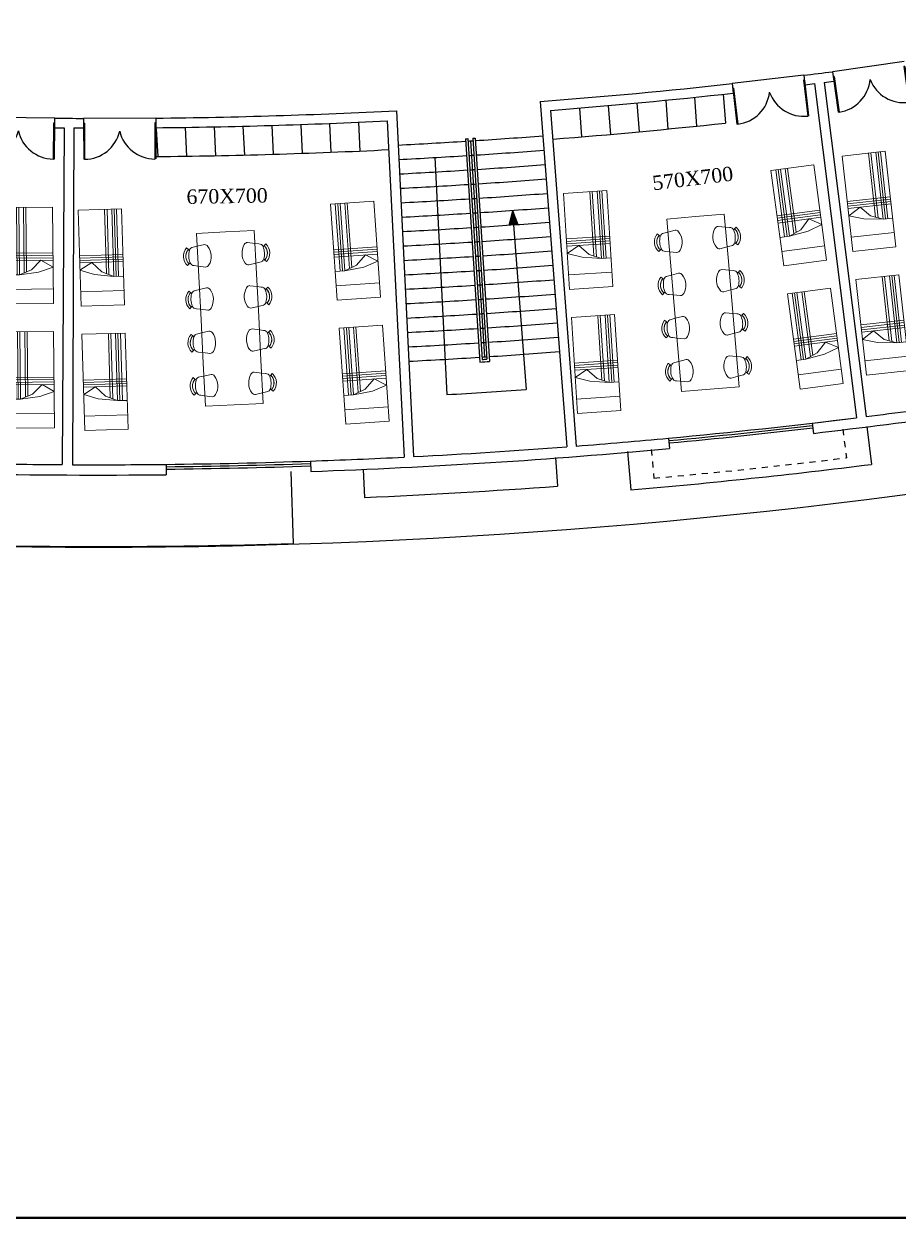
# Model space of a CAD drawing. Header units: metres. Extents: x 159409 to 239023, y 50504 to 95165.
# Drawn here: x 193498 to 195314, y 85110 to 87594 of the extents above; entities that cross this region are included whole.
import ezdxf
from ezdxf.enums import TextEntityAlignment as Align

# ---------------------------------------------------------------- set-up
doc = ezdxf.new("R2010")
doc.units = ezdxf.units.M
doc.header["$MEASUREMENT"] = 0
doc.linetypes.add('HIDDEN', pattern=[0.125, 0.0625, -0.0625])
doc.layers.add('A-TEXT', color=3, linetype='Continuous')
doc.layers.add('FURN', color=8, linetype='Continuous', lineweight=5)
doc.styles.get("Standard").update_dxf_attribs({"font": 'times.ttf', "height": 18})

# ---------------------------------------------------------------- blocks, each defined once
blk = doc.blocks.new('d2')
at = {"color": 8, "ltscale": 8}
for p, q in [((-332.772, -186.458, 9945.752), (-332.753, -186.454, 9945.752)), ((-332.628, -187.194, 9945.752), (-332.772, -186.458, 9945.752)), ((-332.609, -187.19, 9945.752), (-332.753, -186.454, 9945.752)), ((-332.753, -186.454, 9945.752), (-332.753, -186.454, 9945.732)), ((-332.753, -186.454, 9945.732), (-332.753, -186.454, 9945.732)), ((-334.226, -186.743, 9945.752), (-334.206, -186.739, 9945.752)), ((-334.082, -187.479, 9945.752), (-334.226, -186.743, 9945.752)), ((-334.062, -187.475, 9945.752), (-334.206, -186.739, 9945.752)), ((-334.063, -187.577, 9945.752), (-332.589, -187.288, 9945.752)), ((-332.628, -187.194, 9945.752), (-332.609, -187.19, 9945.752)), ((-334.082, -187.479, 9945.752), (-334.062, -187.475, 9945.752))]:
    blk.add_line(p, q, dxfattribs=at)
for centre, start, end in [((-332.628, -187.194, 9945.752), 101.092, 178.0402), ((-334.062, -187.475, 9945.752), 24.1438, 101.092)]:
    blk.add_arc(centre, 0.75, start, end, dxfattribs=at)
blk = doc.blocks.new('FREGTET')
at = {"layer": 'FURN'}
for p, q in [((-154.66, 109.191, -2766.571), (-154.635, 109.149, -2766.571)), ((-154.66, 109.191, -2766.571), (-154.635, 109.149, -2766.571)), ((-154.617, 109.122, -2766.571), (-154.635, 109.149, -2766.571)), ((-154.617, 109.122, -2766.571), (-154.635, 109.149, -2766.571)), ((-154.369, 109.063, -2766.571), (-154.341, 109.079, -2766.571)), ((-154.369, 109.063, -2766.571), (-154.341, 109.079, -2766.571)), ((-154.3, 109.105, -2766.571), (-154.341, 109.079, -2766.571)), ((-154.3, 109.105, -2766.571), (-154.341, 109.079, -2766.571)), ((-154.994, 109.041, -2766.571), (-155.133, 108.458, -2766.571)), ((-154.118, 108.833, -2766.571), (-154.994, 109.041, -2766.571)), ((-154.732, 108.979, -2766.571), (-154.793, 108.838, -2766.571)), ((-154.698, 109.057, -2766.571), (-154.732, 108.979, -2766.571)), ((-154.698, 109.057, -2766.571), (-154.732, 108.979, -2766.571)), ((-154.34, 108.731, -2766.571), (-154.331, 108.884, -2766.571)), ((-154.331, 108.884, -2766.571), (-154.327, 108.968, -2766.571)), ((-154.331, 108.884, -2766.571), (-154.327, 108.968, -2766.571)), ((-153.243, 108.625, -2766.571), (-154.118, 108.833, -2766.571)), ((-153.822, 108.848, -2766.571), (-153.856, 108.771, -2766.571)), ((-153.822, 108.848, -2766.571), (-153.856, 108.771, -2766.571)), ((-153.784, 108.982, -2766.571), (-153.76, 108.941, -2766.571)), ((-153.784, 108.982, -2766.571), (-153.76, 108.941, -2766.571)), ((-153.742, 108.914, -2766.571), (-153.76, 108.941, -2766.571)), ((-153.742, 108.914, -2766.571), (-153.76, 108.941, -2766.571)), ((-153.493, 108.854, -2766.571), (-153.465, 108.871, -2766.571)), ((-153.493, 108.854, -2766.571), (-153.465, 108.871, -2766.571)), ((-153.425, 108.897, -2766.571), (-153.465, 108.871, -2766.571)), ((-153.425, 108.897, -2766.571), (-153.465, 108.871, -2766.571)), ((-153.856, 108.771, -2766.571), (-153.917, 108.63, -2766.571)), ((-153.464, 108.523, -2766.571), (-153.456, 108.676, -2766.571)), ((-153.456, 108.676, -2766.571), (-153.451, 108.76, -2766.571)), ((-153.456, 108.676, -2766.571), (-153.451, 108.76, -2766.571)), ((-152.367, 108.417, -2766.571), (-153.243, 108.625, -2766.571)), ((-152.946, 108.64, -2766.571), (-152.98, 108.563, -2766.571)), ((-152.946, 108.64, -2766.571), (-152.98, 108.563, -2766.571)), ((-152.908, 108.774, -2766.571), (-152.884, 108.732, -2766.571)), ((-152.908, 108.774, -2766.571), (-152.884, 108.732, -2766.571)), ((-152.866, 108.705, -2766.571), (-152.884, 108.732, -2766.571)), ((-152.866, 108.705, -2766.571), (-152.884, 108.732, -2766.571)), ((-152.618, 108.646, -2766.571), (-152.59, 108.663, -2766.571)), ((-152.618, 108.646, -2766.571), (-152.59, 108.663, -2766.571)), ((-152.549, 108.689, -2766.571), (-152.59, 108.663, -2766.571)), ((-152.549, 108.689, -2766.571), (-152.59, 108.663, -2766.571)), ((-155.271, 107.874, -2766.571), (-155.133, 108.458, -2766.571)), ((-152.98, 108.563, -2766.571), (-153.042, 108.422, -2766.571)), ((-152.589, 108.314, -2766.571), (-152.58, 108.468, -2766.571)), ((-152.58, 108.468, -2766.571), (-152.576, 108.552, -2766.571)), ((-152.58, 108.468, -2766.571), (-152.576, 108.552, -2766.571)), ((-151.491, 108.209, -2766.571), (-152.367, 108.417, -2766.571)), ((-152.105, 108.355, -2766.571), (-152.166, 108.214, -2766.571)), ((-152.071, 108.432, -2766.571), (-152.105, 108.355, -2766.571)), ((-152.071, 108.432, -2766.571), (-152.105, 108.354, -2766.571)), ((-152.033, 108.566, -2766.571), (-152.008, 108.524, -2766.571)), ((-152.033, 108.566, -2766.571), (-152.008, 108.524, -2766.571)), ((-151.991, 108.497, -2766.571), (-152.008, 108.524, -2766.571)), ((-151.991, 108.497, -2766.571), (-152.008, 108.524, -2766.571)), ((-151.742, 108.438, -2766.571), (-151.714, 108.454, -2766.571)), ((-151.742, 108.438, -2766.571), (-151.714, 108.454, -2766.571)), ((-151.674, 108.481, -2766.571), (-151.714, 108.454, -2766.571)), ((-151.674, 108.481, -2766.571), (-151.714, 108.454, -2766.571)), ((-151.705, 108.259, -2766.571), (-151.7, 108.344, -2766.571)), ((-151.705, 108.259, -2766.571), (-151.7, 108.344, -2766.571)), ((-151.713, 108.106, -2766.571), (-151.705, 108.259, -2766.571)), ((-151.63, 107.625, -2766.571), (-151.491, 108.209, -2766.571)), ((-154.396, 107.666, -2766.571), (-155.271, 107.874, -2766.571)), ((-155.009, 107.811, -2766.571), (-155.001, 107.965, -2766.571)), ((-154.547, 107.857, -2766.571), (-154.609, 107.716, -2766.571)), ((-155.04, 107.59, -2766.571), (-154.999, 107.617, -2766.571)), ((-155.04, 107.59, -2766.571), (-154.999, 107.617, -2766.571)), ((-155.014, 107.727, -2766.571), (-155.009, 107.812, -2766.571)), ((-155.014, 107.727, -2766.571), (-155.009, 107.811, -2766.571)), ((-154.971, 107.633, -2766.571), (-154.999, 107.617, -2766.571)), ((-154.971, 107.633, -2766.571), (-154.999, 107.617, -2766.571)), ((-154.609, 107.716, -2766.571), (-154.643, 107.639, -2766.571)), ((-154.609, 107.716, -2766.571), (-154.643, 107.639, -2766.571)), ((-153.52, 107.458, -2766.571), (-154.396, 107.666, -2766.571)), ((-154.138, 107.519, -2766.571), (-154.133, 107.603, -2766.571)), ((-154.138, 107.519, -2766.571), (-154.133, 107.603, -2766.571)), ((-154.133, 107.603, -2766.571), (-154.125, 107.756, -2766.571)), ((-153.672, 107.649, -2766.571), (-153.733, 107.508, -2766.571)), ((-151.63, 107.625, -2766.571), (-151.769, 107.041, -2766.571)), ((-154.723, 107.574, -2766.571), (-154.705, 107.547, -2766.571)), ((-154.723, 107.574, -2766.571), (-154.705, 107.547, -2766.571)), ((-154.681, 107.505, -2766.571), (-154.705, 107.547, -2766.571)), ((-154.681, 107.505, -2766.571), (-154.705, 107.547, -2766.571)), ((-154.164, 107.382, -2766.571), (-154.124, 107.408, -2766.571)), ((-154.164, 107.382, -2766.571), (-154.124, 107.408, -2766.571)), ((-154.096, 107.425, -2766.571), (-154.124, 107.408, -2766.571)), ((-154.096, 107.425, -2766.571), (-154.124, 107.408, -2766.571)), ((-153.847, 107.366, -2766.571), (-153.83, 107.338, -2766.571)), ((-153.847, 107.366, -2766.571), (-153.83, 107.338, -2766.571)), ((-153.805, 107.297, -2766.571), (-153.83, 107.338, -2766.571)), ((-153.805, 107.297, -2766.571), (-153.83, 107.338, -2766.571)), ((-153.733, 107.508, -2766.571), (-153.767, 107.431, -2766.571)), ((-153.733, 107.508, -2766.571), (-153.767, 107.431, -2766.571)), ((-152.645, 107.249, -2766.571), (-153.52, 107.458, -2766.571)), ((-153.262, 107.311, -2766.571), (-153.258, 107.395, -2766.571)), ((-153.262, 107.311, -2766.571), (-153.258, 107.395, -2766.571)), ((-153.258, 107.395, -2766.571), (-153.249, 107.548, -2766.571)), ((-152.796, 107.441, -2766.571), (-152.858, 107.3, -2766.571)), ((-152.382, 107.187, -2766.571), (-152.374, 107.34, -2766.571)), ((-153.289, 107.174, -2766.571), (-153.248, 107.2, -2766.571)), ((-153.289, 107.174, -2766.571), (-153.248, 107.2, -2766.571)), ((-153.22, 107.216, -2766.571), (-153.248, 107.2, -2766.571)), ((-153.22, 107.216, -2766.571), (-153.248, 107.2, -2766.571)), ((-152.972, 107.157, -2766.571), (-152.954, 107.13, -2766.571)), ((-152.972, 107.157, -2766.571), (-152.954, 107.13, -2766.571)), ((-152.93, 107.089, -2766.571), (-152.954, 107.13, -2766.571)), ((-152.93, 107.089, -2766.571), (-152.954, 107.13, -2766.571)), ((-152.858, 107.3, -2766.571), (-152.892, 107.223, -2766.571)), ((-152.858, 107.3, -2766.571), (-152.892, 107.223, -2766.571)), ((-151.769, 107.041, -2766.571), (-152.645, 107.249, -2766.571)), ((-152.387, 107.103, -2766.571), (-152.382, 107.187, -2766.571)), ((-152.387, 107.103, -2766.571), (-152.382, 107.187, -2766.571)), ((-151.982, 107.092, -2766.571), (-152.016, 107.014, -2766.571)), ((-151.982, 107.092, -2766.571), (-152.016, 107.014, -2766.571)), ((-151.921, 107.233, -2766.571), (-151.982, 107.092, -2766.571)), ((-152.413, 106.966, -2766.571), (-152.373, 106.992, -2766.571)), ((-152.413, 106.966, -2766.571), (-152.373, 106.992, -2766.571)), ((-152.345, 107.008, -2766.571), (-152.373, 106.992, -2766.571)), ((-152.345, 107.008, -2766.571), (-152.373, 106.992, -2766.571)), ((-152.096, 106.949, -2766.571), (-152.078, 106.922, -2766.571)), ((-152.096, 106.949, -2766.571), (-152.078, 106.922, -2766.571)), ((-152.054, 106.88, -2766.571), (-152.078, 106.922, -2766.571)), ((-152.054, 106.88, -2766.571), (-152.078, 106.922, -2766.571))]:
    blk.add_line(p, q, dxfattribs=at)
for centre, radius, start, end in [((-154.615, 109.037, -2766.571), 0.0847, 91.5148, 166.6297), ((-154.615, 109.037, -2766.571), 0.0847, 91.5148, 166.6297), ((-154.525, 108.959, -2766.571), 0.268, 33.0269, 120.2325), ((-154.525, 108.959, -2766.571), 0.268, 33.0269, 120.2325), ((-154.525, 108.959, -2766.571), 0.219, 33.0269, 120.2325), ((-154.525, 108.959, -2766.571), 0.219, 46.2775, 120.2325), ((-154.576, 108.746, -2766.571), 0.378, 56.8909, 96.3685), ((-154.576, 108.746, -2766.571), 0.378, 56.8909, 96.3685), ((-154.711, 108.819, -2766.571), 0.0847, 166.6297, 224.3988), ((-154.711, 108.819, -2766.571), 0.0847, 166.6297, 224.3988), ((-154.409, 108.988, -2766.571), 0.0847, 346.6297, 61.7447), ((-154.409, 108.988, -2766.571), 0.0847, 346.6297, 61.7447), ((-153.74, 108.829, -2766.571), 0.0847, 91.5148, 166.6297), ((-153.74, 108.829, -2766.571), 0.0847, 91.5148, 166.6297), ((-153.649, 108.751, -2766.571), 0.268, 33.0269, 120.2325), ((-153.649, 108.751, -2766.571), 0.268, 33.0269, 120.2325), ((-153.649, 108.751, -2766.571), 0.219, 33.0269, 120.2325), ((-153.649, 108.751, -2766.571), 0.219, 46.2775, 120.2325), ((-153.7, 108.538, -2766.571), 0.378, 56.8909, 96.3685), ((-153.7, 108.538, -2766.571), 0.378, 56.8909, 96.3685), ((-153.534, 108.78, -2766.571), 0.0847, 346.6297, 61.7447), ((-153.534, 108.78, -2766.571), 0.0847, 346.6297, 61.7447), ((-154.512, 109.013, -2766.571), 0.363, 224.3988, 288.8607), ((-154.512, 109.013, -2766.571), 0.363, 224.3988, 288.8607), ((-154.422, 108.75, -2766.571), 0.0847, 288.8607, 346.6297), ((-154.422, 108.75, -2766.571), 0.0847, 288.8607, 346.6297), ((-153.835, 108.611, -2766.571), 0.0847, 166.6297, 224.3988), ((-153.835, 108.611, -2766.571), 0.0847, 166.6297, 224.3988), ((-152.864, 108.621, -2766.571), 0.0847, 91.5148, 166.6297), ((-152.864, 108.621, -2766.571), 0.0847, 91.5148, 166.6297), ((-152.774, 108.543, -2766.571), 0.268, 33.0269, 120.2325), ((-152.774, 108.543, -2766.571), 0.268, 33.0269, 120.2325), ((-152.774, 108.543, -2766.571), 0.219, 33.0269, 120.2325), ((-152.774, 108.543, -2766.571), 0.219, 46.2775, 120.2325), ((-152.824, 108.33, -2766.571), 0.378, 56.8909, 96.3685), ((-152.824, 108.33, -2766.571), 0.378, 56.8909, 96.3685), ((-152.658, 108.572, -2766.571), 0.0847, 346.6297, 61.7447), ((-152.658, 108.572, -2766.571), 0.0847, 346.6297, 61.7447), ((-151.898, 108.335, -2766.571), 0.268, 33.0269, 120.2325), ((-151.898, 108.335, -2766.571), 0.268, 33.0269, 120.2325), ((-153.636, 108.805, -2766.571), 0.363, 224.3988, 288.8607), ((-153.636, 108.805, -2766.571), 0.363, 224.3988, 288.8607), ((-153.547, 108.542, -2766.571), 0.0847, 288.8607, 346.6297), ((-153.547, 108.542, -2766.571), 0.0847, 288.8607, 346.6297), ((-152.959, 108.403, -2766.571), 0.0847, 166.6297, 224.3988), ((-152.959, 108.403, -2766.571), 0.0847, 166.6297, 224.3988), ((-152.761, 108.597, -2766.571), 0.363, 224.3988, 288.8607), ((-152.761, 108.597, -2766.571), 0.363, 224.3988, 288.8607), ((-151.988, 108.413, -2766.571), 0.0847, 91.5148, 166.6297), ((-151.988, 108.413, -2766.571), 0.0847, 91.5148, 166.6297), ((-151.898, 108.335, -2766.571), 0.219, 33.0269, 120.2325), ((-151.898, 108.335, -2766.571), 0.219, 46.2775, 120.2325), ((-151.949, 108.122, -2766.571), 0.378, 56.8909, 96.3685), ((-151.949, 108.122, -2766.571), 0.378, 56.8909, 96.3685), ((-151.782, 108.364, -2766.571), 0.0847, 346.6297, 61.7447), ((-151.782, 108.364, -2766.571), 0.0847, 346.6297, 61.7447), ((-152.671, 108.334, -2766.571), 0.0847, 288.8607, 346.6297), ((-152.671, 108.334, -2766.571), 0.0847, 288.8607, 346.6297), ((-152.084, 108.194, -2766.571), 0.0847, 166.6297, 224.3988), ((-152.084, 108.194, -2766.571), 0.0847, 166.6297, 224.3988), ((-151.885, 108.389, -2766.571), 0.363, 224.3988, 288.8607), ((-151.885, 108.389, -2766.571), 0.363, 224.3988, 288.8607), ((-151.795, 108.126, -2766.571), 0.0847, 288.8607, 346.6297), ((-151.795, 108.126, -2766.571), 0.0847, 288.8607, 346.6297), ((-154.918, 107.945, -2766.571), 0.0847, 108.8607, 166.6297), ((-154.918, 107.945, -2766.571), 0.0847, 108.8607, 166.6297), ((-154.828, 107.682, -2766.571), 0.363, 44.3988, 108.8607), ((-154.828, 107.682, -2766.571), 0.363, 44.3988, 108.8607), ((-154.63, 107.876, -2766.571), 0.0847, 346.6297, 44.3988), ((-154.63, 107.876, -2766.571), 0.0847, 346.6297, 44.3988), ((-153.953, 107.474, -2766.571), 0.363, 44.3988, 108.8607), ((-153.953, 107.474, -2766.571), 0.363, 44.3988, 108.8607), ((-154.816, 107.736, -2766.571), 0.268, 213.0269, 300.2325), ((-154.816, 107.736, -2766.571), 0.268, 213.0269, 300.2325), ((-154.931, 107.707, -2766.571), 0.0847, 166.6297, 241.7447), ((-154.931, 107.707, -2766.571), 0.0847, 166.6297, 241.7447), ((-154.816, 107.736, -2766.571), 0.219, 213.0269, 300.2325), ((-154.816, 107.736, -2766.571), 0.219, 213.0269, 286.9819), ((-154.765, 107.949, -2766.571), 0.378, 236.8909, 276.3685), ((-154.765, 107.949, -2766.571), 0.378, 236.8909, 276.3685), ((-154.725, 107.658, -2766.571), 0.0847, 271.5148, 346.6297), ((-154.725, 107.658, -2766.571), 0.0847, 271.5148, 346.6297), ((-154.043, 107.737, -2766.571), 0.0847, 108.8607, 166.6297), ((-154.043, 107.737, -2766.571), 0.0847, 108.8607, 166.6297), ((-153.754, 107.668, -2766.571), 0.0847, 346.6297, 44.3988), ((-153.754, 107.668, -2766.571), 0.0847, 346.6297, 44.3988), ((-153.167, 107.529, -2766.571), 0.0847, 108.8607, 166.6297), ((-153.167, 107.529, -2766.571), 0.0847, 108.8607, 166.6297), ((-153.077, 107.266, -2766.571), 0.363, 44.3988, 108.8607), ((-153.077, 107.266, -2766.571), 0.363, 44.3988, 108.8607), ((-153.94, 107.528, -2766.571), 0.268, 213.0269, 300.2325), ((-153.94, 107.528, -2766.571), 0.268, 213.0269, 300.2325), ((-154.056, 107.499, -2766.571), 0.0847, 166.6297, 241.7447), ((-154.056, 107.499, -2766.571), 0.0847, 166.6297, 241.7447), ((-153.94, 107.528, -2766.571), 0.219, 213.0269, 300.2325), ((-153.94, 107.528, -2766.571), 0.219, 213.0269, 286.9819), ((-153.889, 107.741, -2766.571), 0.378, 236.8909, 276.3685), ((-153.889, 107.741, -2766.571), 0.378, 236.8909, 276.3685), ((-153.85, 107.45, -2766.571), 0.0847, 271.5148, 346.6297), ((-153.85, 107.45, -2766.571), 0.0847, 271.5148, 346.6297), ((-152.879, 107.46, -2766.571), 0.0847, 346.6297, 44.3988), ((-152.879, 107.46, -2766.571), 0.0847, 346.6297, 44.3988), ((-152.291, 107.321, -2766.571), 0.0847, 108.8607, 166.6297), ((-152.291, 107.321, -2766.571), 0.0847, 108.8607, 166.6297), ((-152.202, 107.058, -2766.571), 0.363, 44.3988, 108.8607), ((-152.202, 107.058, -2766.571), 0.363, 44.3988, 108.8607), ((-153.064, 107.32, -2766.571), 0.268, 213.0269, 300.2325), ((-153.064, 107.32, -2766.571), 0.268, 213.0269, 300.2325), ((-153.18, 107.291, -2766.571), 0.0847, 166.6297, 241.7447), ((-153.18, 107.291, -2766.571), 0.0847, 166.6297, 241.7447), ((-153.064, 107.32, -2766.571), 0.219, 213.0269, 300.2325), ((-153.064, 107.32, -2766.571), 0.219, 213.0269, 286.9819), ((-153.014, 107.533, -2766.571), 0.378, 236.8909, 276.3685), ((-153.014, 107.533, -2766.571), 0.378, 236.8909, 276.3685), ((-152.974, 107.242, -2766.571), 0.0847, 271.5148, 346.6297), ((-152.974, 107.242, -2766.571), 0.0847, 271.5148, 346.6297), ((-152.304, 107.083, -2766.571), 0.0847, 166.6297, 241.7447), ((-152.304, 107.083, -2766.571), 0.0847, 166.6297, 241.7447), ((-152.003, 107.252, -2766.571), 0.0847, 346.6297, 44.3988), ((-152.003, 107.252, -2766.571), 0.0847, 346.6297, 44.3988), ((-152.189, 107.112, -2766.571), 0.268, 213.0269, 300.2325), ((-152.189, 107.112, -2766.571), 0.268, 213.0269, 300.2325), ((-152.189, 107.112, -2766.571), 0.219, 213.0269, 300.2325), ((-152.189, 107.112, -2766.571), 0.219, 213.0269, 286.9819), ((-152.138, 107.325, -2766.571), 0.378, 236.8909, 276.3685), ((-152.138, 107.325, -2766.571), 0.378, 236.8909, 276.3685), ((-152.098, 107.034, -2766.571), 0.0847, 271.5148, 346.6297), ((-152.098, 107.034, -2766.571), 0.0847, 271.5148, 346.6297)]:
    blk.add_arc(centre, radius, start, end, dxfattribs=at)
blk = doc.blocks.new('A$C25933C84')
at = {"linetype": 'Continuous'}
for p, q in [((0, 0.9), (2, 0.9)), ((0, 0), (0, 0.9)), ((0.3, 0.9), (0.3, 0)), ((0.6, 0.7), (0.6, 0.9)), ((2, 0.9), (2, 0)), ((0.65, 0.3), (0.6, 0.7)), ((0.7, 0.45), (0.6, 0.7)), ((0.75, 0), (0.65, 0.3)), ((0.9, 0.25), (0.7, 0.45)), ((0.75, 0), (0.9, 0.25)), ((2, 0), (0, 0))]:
    blk.add_line(p, q, dxfattribs=at)
for p, q in [((0.6, 0.8), (2, 0.8)), ((0.6, 0.75), (2, 0.75)), ((0.9, 0), (0.9, 0.9)), ((0.95, 0), (0.95, 0.9)), ((1, 0), (1, 0.9)), ((1.05, 0), (1.05, 0.9)), ((0.6, 0.7), (2, 0.7)), ((0.64, 0.6), (2, 0.6)), ((0.66, 0.55), (2, 0.55))]:
    blk.add_line(p, q)
blk = doc.blocks.new('xfggsdr')
at = {"extrusion": (3.15e-14, 5.7e-15, -1), "xscale": 99.99999999999996, "yscale": 99.99999999999996, "zscale": -100, "rotation": 275.7220156941657}
blk.add_blockref('FREGTET', (-154932.6, -31689.1, -276657.1), dxfattribs=at)
at = {"layer": 'FURN', "extrusion": (-1.83e-14, -1.1e-15, -1), "xscale": -99.99999999999996, "yscale": 99.99999999999996, "zscale": -99.99999999999996, "rotation": 261.1379053757277}
for p in [(-146010.8, -15268.6, 0), (-146050.6, -15524, 0)]:
    blk.add_blockref('A$C25933C84', p, dxfattribs=at)
at = {"layer": 'FURN', "extrusion": (1.79e-14, 3.8e-15, -1), "xscale": 99.99999999999994, "yscale": 99.99999999999994, "zscale": -100, "rotation": 83.41111061605987}
for p in [(-145396, -15364.4, 0), (-145425.7, -15621.1, 0)]:
    blk.add_blockref('A$C25933C84', p, dxfattribs=at)
blk = doc.blocks.new('FEGREGRE')
at = {"color": 20, "ltscale": 10}
for p, q in [((355566.4, 113803.8, 0.4), (355576.3, 113725.3, 0.4)), ((355069, 113751.9, 0.4), (355075.9, 113672.2, 0.4)), ((354919.5, 113739.9, 0.4), (354923.9, 113680.1, 0.4)), ((354370.2, 113710.8, 0.8), (354374.9, 113560.9, 0.8)), ((354520.2, 113714.9, 0.4), (354522.7, 113656.5, 0.4))]:
    blk.add_line(p, q, dxfattribs=at)
for centre, radius, start, end in [((353970.3, 126473.1, 0.4), 12848.5, 274.9361, 277.18032), ((353970.3, 126473.1, 0.4), 12828.5, 272.46779, 274.263), ((353970.4, 126424.6, 0.8), 12870, 268.1974, 271.80135)]:
    blk.add_arc(centre, radius, start, end, dxfattribs=at)

msp = doc.modelspace()

# ---------------------------------------------------------------- hatches: boundary and pattern name
at = {"ltscale": 8}
h = msp.add_hatch(color=2, dxfattribs=at)
h.dxf.hatch_style = 1
h.paths.add_polyline_path([(194513.048, 87206.547), (194524.576, 87177.287, -0.00038461), (194505.731, 87175.961)])

# ---------------------------------------------------------------- linework, layer by layer
at = {"color": 0, "ltscale": 10}
for p, q in [((195118.451, 87487.411, 0.421), (195120.887, 87467.56, 0.421)), ((195177.985, 87494.868, 0.421), (195180.521, 87475.03, 0.421)), ((194969.451, 87470.067, 0.421), (194971.64, 87450.187, 0.421)), ((195140.785, 87470.019, 0.421), (195227.789, 86775.447, 0.421)), ((195160.63, 87472.505, 0.421), (195247.634, 86777.932, 0.421)), ((194831.501, 87435.588, 0.421), (194836.08, 87375.749, 0.421)), ((194891.216, 87441.606, 0.421), (194895.795, 87381.76, 0.421)), ((194950.908, 87447.923, 0.421), (194955.488, 87388.068, 0.421)), ((194570.947, 87432.894, 0.421), (194625.881, 86714.993, 0.421)), ((194592.413, 87414.495, 0.421), (194645.822, 86716.535, 0.421)), ((194652.219, 87419.321, 0.421), (194656.797, 87359.495, 0.421)), ((194712.002, 87424.446, 0.421), (194716.581, 87364.616, 0.421)), ((194771.763, 87429.868, 0.421), (194776.341, 87370.034, 0.421)), ((193562.022, 87398.177, 0.421), (193561.904, 87378.178, 0.421)), ((193622.051, 87397.872, 0.421), (193621.966, 87377.872, 0.421)), ((193772.055, 87398.419, 0.421), (193771.97, 87378.417, 0.421)), ((194073.339, 87383.814, 0.421), (194076.26, 87325.225, 0.421)), ((194133.265, 87386.802, 0.421), (194136.223, 87327.47, 0.421)), ((194193.191, 87389.789, 0.421), (194196.171, 87330.012, 0.421)), ((193581.903, 87378.043, 0.421), (193577.762, 86678.055, 0.421)), ((193601.966, 87377.941, 0.421), (193598.99, 86677.947, 0.421)), ((193773.347, 87376.19, 0.421), (193776.225, 87318.457, 0.421)), ((193833.273, 87379.178, 0.421), (193836.262, 87319.216, 0.421)), ((193893.295, 87380.224, 0.421), (193896.284, 87320.272, 0.421)), ((193953.302, 87381.57, 0.421), (193956.291, 87321.626, 0.421)), ((194013.295, 87383.214, 0.421), (194016.283, 87323.277, 0.421)), ((194415.82, 87355.399, 0.421), (194445.523, 86891.348, 0.421)), ((194420.81, 87355.715, 0.421), (194450.193, 86896.654, 0.421)), ((194426.119, 87351.044, 0.421), (194454.864, 86901.963, 0.421)), ((194430.789, 87356.354, 0.421), (194460.173, 86897.293, 0.421)), ((194435.779, 87356.676, 0.421), (194465.482, 86892.626, 0.421)), ((195135.962, 86764.355, 0.421), (195138.463, 86743.001, 0.421)), ((194837.612, 86732.973, 0.421), (194839.609, 86711.564, 0.421)), ((193793.608, 86678.605, 0.421), (193793.845, 86657.106, 0.421)), ((194093.525, 86685.439, 0.421), (194094.268, 86663.951, 0.421))]:
    msp.add_line(p, q, dxfattribs=at)
at = {"color": 0, "ltscale": 8}
for p, q in [((194272.095, 87413.765, 0.421), (194307.945, 86694.657, 0.421)), ((194253.116, 87392.777, 0.421), (194287.971, 86693.645, 0.421)), ((194352.038, 87316.48, 0.421), (194376.611, 86823.577, 0.421)), ((194513.048, 87206.547, 0.421), (194505.731, 87175.961, 0.421)), ((194513.048, 87206.547, 0.421), (194524.576, 87177.287, 0.421)), ((194515.337, 87176.634, 0.421), (194541.545, 86834.129, 0.421))]:
    msp.add_line(p, q, dxfattribs=at)
at = {"color": 0, "linetype": 'HIDDEN', "ltscale": 200}
for p, q in [((195199.536, 86751.814, 0.421), (195206.802, 86692.255, 0.421)), ((194801.659, 86709.586, 0.421), (194807.056, 86649.83, 0.421))]:
    msp.add_line(p, q, dxfattribs=at)
at = {"color": 6, "const_width": 5.123}
msp.add_lwpolyline([(197008.003, 89854.015), (197008.003, 85112.189), (190264.254, 85112.189), (190264.254, 89854.015)], close=True, dxfattribs=at)
at = {"color": 0, "ltscale": 10}
for centre, radius, start, end in [((193653.191, 99426.332, 0.421), 12028.5, 276.9969013, 277.2827017), ((193653.191, 99426.332, 0.421), 12028.5, 274.3758311, 276.2823691), ((193653.191, 99426.332, 0.421), 12048.5, 276.9969013, 277.0922472), ((193653.191, 99426.332, 0.421), 12048.5, 277.1873558, 277.2827017), ((193653.191, 99426.332, 0.421), 12048.5, 274.4709397, 276.2823691), ((193653.191, 99426.332, 0.421), 12028.5, 270.5661993, 272.9493489), ((193653.191, 99426.332, 0.421), 12028.5, 269.5657281, 269.851672), ((193653.191, 99426.332, 0.421), 12048.5, 270.5648549, 272.8540821), ((193653.191, 99426.332, 0.421), 12108.5, 274.4709397, 276.1742347), ((193653.191, 99426.332, 0.421), 12048.5, 269.5658862, 269.6609948), ((193653.191, 99426.332, 0.421), 12048.5, 269.7564053, 269.8515139), ((193653.191, 99426.332, 0.421), 12108.5, 270.5648549, 272.8540821), ((193653.191, 99426.332, 0.421), 12748.5, 277.1847447, 278.0498789), ((193653.191, 99426.332, 0.421), 12748.5, 276.6791593, 277.0948584), ((193653.191, 99426.332, 0.421), 12770, 276.6791593, 278.0498758), ((193653.191, 99426.332, 0.421), 12748.5, 272.9439672, 274.3758293), ((193653.191, 99426.332, 0.421), 12748.5, 274.4657156, 275.3308508), ((193653.612, 99376.363, 0.421), 12870, 260.0864775, 279.9122874), ((193653.191, 99426.332, 0.421), 12748.5, 271.9793957, 272.8540809), ((193653.191, 99426.332, 0.421), 12770, 271.9793957, 275.330848), ((193653.191, 99426.332, 0.421), 12748.5, 268.7815453, 269.6609948), ((193653.191, 99426.332, 0.421), 12748.5, 269.7564053, 270.6310906), ((193653.191, 99426.332, 0.421), 12748.5, 270.6310906, 271.9793957), ((193653.191, 99426.332, 0.421), 12753.5, 270.6310906, 271.9793957), ((193653.191, 99426.332, 0.421), 12758.5, 270.6310906, 271.9793957), ((193653.191, 99426.332, 0.421), 12770, 268.7815453, 270.6310906)]:
    msp.add_arc(centre, radius, start, end, dxfattribs=at)
at = {"color": 0, "ltscale": 8}
for centre, radius, start, end in [((193653.191, 99426.332, 0.421), 12100, 273.7098053, 274.3758308), ((193653.191, 99426.332, 0.421), 12100, 272.9483408, 273.6152186), ((193653.191, 99426.332, 0.421), 12095, 273.615082, 273.6387677), ((193653.191, 99426.332, 0.421), 12100, 273.6387775, 273.6861293), ((193653.191, 99426.332, 0.421), 12095, 273.6861391, 273.7098249), ((193653.191, 99426.332, 0.421), 12130, 272.9483408, 273.6152186), ((193653.191, 99426.332, 0.421), 12130, 273.638836, 273.6860707), ((193653.191, 99426.332, 0.421), 12130, 273.7096881, 274.3758308), ((193653.191, 99426.332, 0.421), 12160, 272.9483408, 273.615335), ((193653.191, 99426.332, 0.421), 12160, 273.6388942, 273.6860124), ((193653.191, 99426.332, 0.421), 12160, 273.7095715, 274.3758308), ((193653.191, 99426.332, 0.421), 12190, 272.9481089, 273.6154509), ((193653.191, 99426.332, 0.421), 12190, 273.6389521, 273.6859543), ((193653.191, 99426.332, 0.421), 12190, 273.7094555, 274.3758307), ((193653.191, 99426.332, 0.421), 12220, 273.70934, 274.3758306), ((193653.191, 99426.332, 0.421), 12220, 272.947878, 273.6155662), ((193653.191, 99426.332, 0.421), 12220, 273.6390097, 273.6858966), ((193653.191, 99426.332, 0.421), 12250, 273.7092251, 274.3758305), ((193653.191, 99426.332, 0.421), 12250, 272.9476483, 273.615681), ((193653.191, 99426.332, 0.421), 12250, 273.639067, 273.6858391), ((193653.191, 99426.332, 0.421), 12280, 272.9474197, 273.6157952), ((193653.191, 99426.332, 0.421), 12280, 273.6391241, 273.6857819), ((193653.191, 99426.332, 0.421), 12280, 273.7091108, 274.3758305), ((193653.191, 99426.332, 0.421), 12310, 272.9471923, 273.6159088), ((193653.191, 99426.332, 0.421), 12310, 273.6391809, 273.685725), ((193653.191, 99426.332, 0.421), 12310, 273.708997, 274.3758304), ((193653.191, 99426.332, 0.421), 12340, 272.9469659, 273.6160219), ((193653.191, 99426.332, 0.421), 12340, 273.6392374, 273.6856683), ((193653.191, 99426.332, 0.421), 12340, 273.7088838, 274.3758303), ((193653.191, 99426.332, 0.421), 12370, 273.7087712, 274.3758302), ((193653.191, 99426.332, 0.421), 12370, 272.9467407, 273.6161345), ((193653.191, 99426.332, 0.421), 12370, 273.6392936, 273.685612), ((193653.191, 99426.332, 0.421), 12400, 273.708659, 274.3758302), ((193653.191, 99426.332, 0.421), 12400, 272.9465165, 273.6162465), ((193653.191, 99426.332, 0.421), 12400, 273.6393496, 273.6855559), ((193653.191, 99426.332, 0.421), 12430, 272.9462934, 273.6163579), ((193653.191, 99426.332, 0.421), 12430, 273.6394053, 273.6855001), ((193653.191, 99426.332, 0.421), 12430, 273.7085474, 274.3758301), ((193653.191, 99426.332, 0.421), 12460, 272.9460714, 273.6164688), ((193653.191, 99426.332, 0.421), 12460, 273.6394607, 273.6854445), ((193653.191, 99426.332, 0.421), 12460, 273.7084364, 274.37583), ((193653.191, 99426.332, 0.421), 12490, 272.9458504, 273.6165792), ((193653.191, 99426.332, 0.421), 12490, 273.6395159, 273.6853892), ((193653.191, 99426.332, 0.421), 12490, 273.7083259, 274.3758299), ((193653.191, 99426.332, 0.421), 12520, 273.7082159, 274.3758298), ((193653.191, 99426.332, 0.421), 12520, 272.9456305, 273.6166891), ((193653.191, 99426.332, 0.421), 12520, 273.6395708, 273.6853342), ((193653.191, 99426.332, 0.421), 12550, 273.7081064, 274.3758298), ((193653.191, 99426.332, 0.421), 12550, 272.9454117, 273.6167984), ((193653.191, 99426.332, 0.421), 12560, 273.6168347, 273.7080701), ((193653.191, 99426.332, 0.421), 12550, 273.6396254, 273.6852794), ((193653.191, 99426.332, 0.421), 12555, 273.6396345, 273.6852703), ((193653.191, 99426.332, 0.421), 12623.5, 273.285273, 274.0354162), ((193658.207, 99376.584, 0.421), 12698.5, 275.3291697, 277.1001225), ((193658.207, 99376.584, 0.421), 12703.5, 275.3291697, 276.6827855), ((193658.207, 99376.584, 0.421), 12708.5, 275.3291697, 276.6827841)]:
    msp.add_arc(centre, radius, start, end, dxfattribs=at)
at = {"color": 0, "linetype": 'HIDDEN', "ltscale": 200}
msp.add_arc((193653.191, 99426.332, 0.421), 12828.5, 275.1604689, 276.9559518, dxfattribs=at)

# ---------------------------------------------------------------- block references
at = {"color": 8, "xscale": 100, "yscale": 100, "zscale": 100}
for p, rotation in [((160956.489, 70588.935, -994574.75), 176.9052012877579), ((160357.012, 71379.683, -994574.75), 175.5475748684087), ((157009.259, 75921.595, -994574.75), 168.1164318817813), ((157425.253, 75285.352, -994574.75), 169.1169030565144)]:
    msp.add_blockref('d2', p, dxfattribs=dict(at, rotation=rotation))
at = {"color": 4, "xscale": -1}
for p, rotation in [((334346.348, 128810.8, 0.421), 10.57414058670824), ((335914.608, 120346.455, 0.421), 7.146459308381382)]:
    msp.add_blockref('xfggsdr', p, dxfattribs=dict(at, rotation=rotation))
at = {"extrusion": (-3.2e-14, -1.2e-15, -1), "xscale": -100, "yscale": 100, "zscale": -100, "rotation": 71.76024084306965}
msp.add_blockref('FREGTET', (-189448.278, 69065.083, -276657.548), dxfattribs=at)
at = {"color": 1}
msp.add_blockref('FEGREGRE', (-160317.148, -27046.747), dxfattribs=at)
at = {"layer": 'FURN', "extrusion": (1.79e-14, 3.7e-15, -1), "xscale": 99.99999999999994, "yscale": 99.99999999999994, "zscale": -99.99999999999994, "rotation": 83.71067468547533}
for p in [(-195220.16, 87120.806, -0.421), (-195248.47, 86863.945, -0.421)]:
    msp.add_blockref('A$C25933C84', p, dxfattribs=at)
at = {"layer": 'FURN', "extrusion": (-1.83e-14, -7e-16, -1), "xscale": -99.99999999999994, "yscale": 99.99999999999994, "zscale": -99.99999999999994, "rotation": 262.3775858649012}
for p in [(-195165.82, 87103.015, -0.421), (-195200.097, 86846.883, -0.421)]:
    msp.add_blockref('A$C25933C84', p, dxfattribs=at)
at = {"layer": 'FURN', "extrusion": (1.81e-14, 2.9e-15, -1), "xscale": 99.99999999999994, "yscale": 99.99999999999994, "zscale": -99.99999999999994, "rotation": 86.34435116150766}
for p in [(-194631.887, 87042.408, -0.421), (-194648.363, 86784.518, -0.421)]:
    msp.add_blockref('A$C25933C84', p, dxfattribs=at)

# ---------------------------------------------------------------- texts
at = {"layer": 'A-TEXT'}
for s, rotation, p in [('570X700', 6.971922, (194887.638, 87273.301, 0.421)), ('670X700', 1.047482, (193920.401, 87236.423, 0.421))]:
    msp.add_text(s, height=30, rotation=rotation, dxfattribs=at).set_placement(p, align=Align.MIDDLE)

doc.saveas('drawing.dxf')
